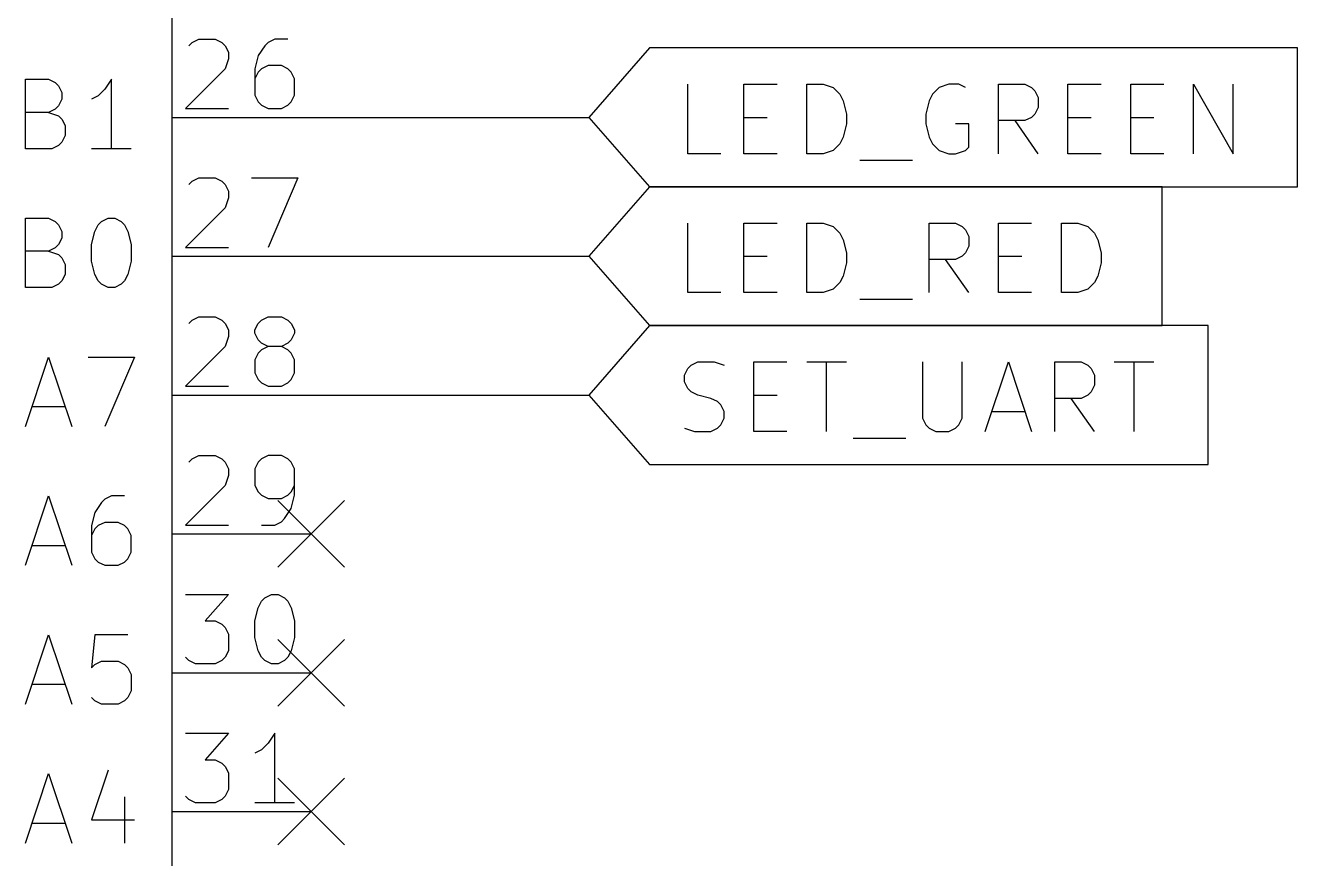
# Model space of a CAD drawing. Extents: x 0.4 to 16.1, y -11.3 to -0.4.
# Drawn here: x 8.494 to 9.41, y -3.434 to -2.834 of the extents above; entities that cross this region are included whole.
import ezdxf

# ---------------------------------------------------------------- set-up
doc = ezdxf.new("R2010")
doc.units = 0
doc.header["$MEASUREMENT"] = 0
for name, color, linetype in [('BLUE2', 5, 'CONTINUOUS'), ('CYAN2', 4, 'CONTINUOUS'), ('GREEN3', 91, 'CONTINUOUS'), ('RED2', 1, 'CONTINUOUS'), ('RED3', 11, 'CONTINUOUS')]:
    doc.layers.add(name, color=color, linetype=linetype)

msp = doc.modelspace()

# ---------------------------------------------------------------- linework, layer by layer
at = {"layer": 'BLUE2', "linetype": 'CONTINUOUS'}
for p, q in [((8.676, -3.176), (8.724, -3.224)), ((8.724, -3.176), (8.676, -3.224)), ((8.676, -3.276), (8.724, -3.324)), ((8.724, -3.276), (8.676, -3.324)), ((8.676, -3.376), (8.724, -3.424)), ((8.724, -3.376), (8.676, -3.424))]:
    msp.add_line(p, q, dxfattribs=at)
at = {"layer": 'CYAN2', "linetype": 'CONTINUOUS'}
for p, q in [((8.49428, -2.92262), (8.49428, -2.87262)), ((8.49428, -2.87262), (8.51095, -2.87262)), ((8.49428, -2.92262), (8.49428, -2.87262)), ((8.49428, -2.87262), (8.51095, -2.87262)), ((8.51095, -2.87262), (8.51571, -2.875)), ((8.51095, -2.87262), (8.51571, -2.875)), ((8.51571, -2.875), (8.51809, -2.87738)), ((8.51571, -2.875), (8.51809, -2.87738)), ((8.55619, -2.87262), (8.55143, -2.87976)), ((8.55619, -2.87262), (8.55143, -2.87976)), ((8.55619, -2.92262), (8.55619, -2.87262)), ((8.55619, -2.92262), (8.55619, -2.87262)), ((8.51809, -2.87738), (8.52047, -2.88214)), ((8.51809, -2.87738), (8.52047, -2.88214)), ((8.52047, -2.88214), (8.52047, -2.8869)), ((8.52047, -2.88214), (8.52047, -2.8869)), ((8.54667, -2.88452), (8.5419, -2.8869)), ((8.54667, -2.88452), (8.5419, -2.8869)), ((8.55143, -2.87976), (8.54667, -2.88452)), ((8.55143, -2.87976), (8.54667, -2.88452)), ((8.51571, -2.89405), (8.51095, -2.89643)), ((8.51571, -2.89405), (8.51095, -2.89643)), ((8.51809, -2.89167), (8.51571, -2.89405)), ((8.51809, -2.89167), (8.51571, -2.89405)), ((8.52047, -2.8869), (8.51809, -2.89167)), ((8.52047, -2.8869), (8.51809, -2.89167)), ((8.51095, -2.89643), (8.49428, -2.89643)), ((8.51095, -2.89643), (8.49428, -2.89643)), ((8.51095, -2.89643), (8.51809, -2.89881)), ((8.51095, -2.89643), (8.51809, -2.89881)), ((8.51809, -2.89881), (8.52047, -2.90119)), ((8.51809, -2.89881), (8.52047, -2.90119)), ((8.52047, -2.90119), (8.52285, -2.90595)), ((8.52047, -2.90119), (8.52285, -2.90595)), ((8.52285, -2.91309), (8.52047, -2.91785)), ((8.52285, -2.91309), (8.52047, -2.91785)), ((8.52285, -2.90595), (8.52285, -2.91309)), ((8.52285, -2.90595), (8.52285, -2.91309)), ((8.51809, -2.92024), (8.51333, -2.92262)), ((8.51809, -2.92024), (8.51333, -2.92262)), ((8.52047, -2.91785), (8.51809, -2.92024)), ((8.52047, -2.91785), (8.51809, -2.92024)), ((8.51333, -2.92262), (8.49428, -2.92262)), ((8.51333, -2.92262), (8.49428, -2.92262)), ((8.57047, -2.92262), (8.5419, -2.92262)), ((8.57047, -2.92262), (8.5419, -2.92262)), ((8.49428, -3.02262), (8.49428, -2.97262)), ((8.49428, -2.97262), (8.51095, -2.97262)), ((8.49428, -3.02262), (8.49428, -2.97262)), ((8.49428, -2.97262), (8.51095, -2.97262)), ((8.51095, -2.97262), (8.51571, -2.975)), ((8.51095, -2.97262), (8.51571, -2.975)), ((8.51571, -2.975), (8.51809, -2.97738)), ((8.51571, -2.975), (8.51809, -2.97738)), ((8.51809, -2.97738), (8.52047, -2.98214)), ((8.51809, -2.97738), (8.52047, -2.98214)), ((8.54428, -2.98214), (8.54667, -2.97738)), ((8.54428, -2.98214), (8.54667, -2.97738)), ((8.54667, -2.97738), (8.54905, -2.975)), ((8.54667, -2.97738), (8.54905, -2.975)), ((8.54905, -2.975), (8.55381, -2.97262)), ((8.54905, -2.975), (8.55381, -2.97262)), ((8.55381, -2.97262), (8.55857, -2.97262)), ((8.55381, -2.97262), (8.55857, -2.97262)), ((8.55857, -2.97262), (8.56333, -2.975)), ((8.55857, -2.97262), (8.56333, -2.975)), ((8.56333, -2.975), (8.56571, -2.97738)), ((8.56333, -2.975), (8.56571, -2.97738)), ((8.56571, -2.97738), (8.56809, -2.98214)), ((8.56571, -2.97738), (8.56809, -2.98214)), ((8.52047, -2.98214), (8.52047, -2.9869)), ((8.52047, -2.98214), (8.52047, -2.9869)), ((8.5419, -2.99167), (8.54428, -2.98214)), ((8.5419, -2.99167), (8.54428, -2.98214)), ((8.56809, -2.98214), (8.57047, -2.99167)), ((8.56809, -2.98214), (8.57047, -2.99167)), ((8.51571, -2.99405), (8.51095, -2.99643)), ((8.51571, -2.99405), (8.51095, -2.99643)), ((8.51809, -2.99167), (8.51571, -2.99405)), ((8.51809, -2.99167), (8.51571, -2.99405)), ((8.52047, -2.9869), (8.51809, -2.99167)), ((8.52047, -2.9869), (8.51809, -2.99167)), ((8.5419, -3.00357), (8.5419, -2.99167)), ((8.5419, -3.00357), (8.5419, -2.99167)), ((8.57047, -2.99167), (8.57047, -3.00357)), ((8.57047, -2.99167), (8.57047, -3.00357)), ((8.51095, -2.99643), (8.49428, -2.99643)), ((8.51095, -2.99643), (8.49428, -2.99643)), ((8.51095, -2.99643), (8.51809, -2.99881)), ((8.51095, -2.99643), (8.51809, -2.99881)), ((8.51809, -2.99881), (8.52047, -3.00119)), ((8.51809, -2.99881), (8.52047, -3.00119)), ((8.52047, -3.00119), (8.52285, -3.00595)), ((8.52047, -3.00119), (8.52285, -3.00595)), ((8.54428, -3.01309), (8.5419, -3.00357)), ((8.54428, -3.01309), (8.5419, -3.00357)), ((8.57047, -3.00357), (8.56809, -3.01309)), ((8.57047, -3.00357), (8.56809, -3.01309)), ((8.52285, -3.01309), (8.52047, -3.01785)), ((8.52285, -3.01309), (8.52047, -3.01785)), ((8.52285, -3.00595), (8.52285, -3.01309)), ((8.52285, -3.00595), (8.52285, -3.01309)), ((8.54667, -3.01785), (8.54428, -3.01309)), ((8.54667, -3.01785), (8.54428, -3.01309)), ((8.56809, -3.01309), (8.56571, -3.01785)), ((8.56809, -3.01309), (8.56571, -3.01785)), ((8.51333, -3.02262), (8.49428, -3.02262)), ((8.51333, -3.02262), (8.49428, -3.02262)), ((8.51809, -3.02024), (8.51333, -3.02262)), ((8.51809, -3.02024), (8.51333, -3.02262)), ((8.52047, -3.01785), (8.51809, -3.02024)), ((8.52047, -3.01785), (8.51809, -3.02024)), ((8.54905, -3.02024), (8.54667, -3.01785)), ((8.54905, -3.02024), (8.54667, -3.01785)), ((8.55381, -3.02262), (8.54905, -3.02024)), ((8.55381, -3.02262), (8.54905, -3.02024)), ((8.55857, -3.02262), (8.55381, -3.02262)), ((8.55857, -3.02262), (8.55381, -3.02262)), ((8.56333, -3.02024), (8.55857, -3.02262)), ((8.56333, -3.02024), (8.55857, -3.02262)), ((8.56571, -3.01785), (8.56333, -3.02024)), ((8.56571, -3.01785), (8.56333, -3.02024)), ((8.49428, -3.12262), (8.51095, -3.07262)), ((8.49428, -3.12262), (8.51095, -3.07262)), ((8.51095, -3.07262), (8.52762, -3.12262)), ((8.51095, -3.07262), (8.52762, -3.12262)), ((8.53952, -3.07262), (8.57285, -3.07262)), ((8.53952, -3.07262), (8.57285, -3.07262)), ((8.57285, -3.07262), (8.55143, -3.12262)), ((8.57285, -3.07262), (8.55143, -3.12262)), ((8.49905, -3.10833), (8.52285, -3.10833)), ((8.49905, -3.10833), (8.52285, -3.10833)), ((8.49428, -3.22262), (8.51095, -3.17262)), ((8.49428, -3.22262), (8.51095, -3.17262)), ((8.51095, -3.17262), (8.52762, -3.22262)), ((8.51095, -3.17262), (8.52762, -3.22262)), ((8.54905, -3.17738), (8.54428, -3.18452)), ((8.54905, -3.17738), (8.54428, -3.18452)), ((8.55143, -3.175), (8.54905, -3.17738)), ((8.55143, -3.175), (8.54905, -3.17738)), ((8.55619, -3.17262), (8.55143, -3.175)), ((8.55619, -3.17262), (8.55143, -3.175)), ((8.56571, -3.17262), (8.55619, -3.17262)), ((8.56571, -3.17262), (8.55619, -3.17262)), ((8.54428, -3.18452), (8.5419, -3.19405)), ((8.54428, -3.18452), (8.5419, -3.19405)), ((8.5419, -3.19405), (8.5419, -3.21309)), ((8.5419, -3.19405), (8.5419, -3.21309)), ((8.54428, -3.19643), (8.5419, -3.20119)), ((8.54428, -3.19643), (8.5419, -3.20119)), ((8.54667, -3.19405), (8.54428, -3.19643)), ((8.54667, -3.19405), (8.54428, -3.19643)), ((8.55143, -3.19167), (8.54667, -3.19405)), ((8.55143, -3.19167), (8.54667, -3.19405)), ((8.56095, -3.19167), (8.55143, -3.19167)), ((8.56095, -3.19167), (8.55143, -3.19167)), ((8.56571, -3.19405), (8.56095, -3.19167)), ((8.56571, -3.19405), (8.56095, -3.19167)), ((8.56809, -3.19643), (8.56571, -3.19405)), ((8.56809, -3.19643), (8.56571, -3.19405)), ((8.57047, -3.20119), (8.56809, -3.19643)), ((8.57047, -3.20119), (8.56809, -3.19643)), ((8.57047, -3.21309), (8.57047, -3.20119)), ((8.57047, -3.21309), (8.57047, -3.20119)), ((8.49905, -3.20833), (8.52285, -3.20833)), ((8.49905, -3.20833), (8.52285, -3.20833)), ((8.5419, -3.21309), (8.54428, -3.21785)), ((8.5419, -3.21309), (8.54428, -3.21785)), ((8.56809, -3.21785), (8.57047, -3.21309)), ((8.56809, -3.21785), (8.57047, -3.21309)), ((8.54428, -3.21785), (8.54667, -3.22024)), ((8.54428, -3.21785), (8.54667, -3.22024)), ((8.54667, -3.22024), (8.55143, -3.22262)), ((8.54667, -3.22024), (8.55143, -3.22262)), ((8.55143, -3.22262), (8.56095, -3.22262)), ((8.55143, -3.22262), (8.56095, -3.22262)), ((8.56095, -3.22262), (8.56571, -3.22024)), ((8.56095, -3.22262), (8.56571, -3.22024)), ((8.56571, -3.22024), (8.56809, -3.21785)), ((8.56571, -3.22024), (8.56809, -3.21785)), ((8.49428, -3.32262), (8.51095, -3.27262)), ((8.49428, -3.32262), (8.51095, -3.27262)), ((8.51095, -3.27262), (8.52762, -3.32262)), ((8.51095, -3.27262), (8.52762, -3.32262)), ((8.54428, -3.27262), (8.5419, -3.29643)), ((8.54428, -3.27262), (8.5419, -3.29643)), ((8.56809, -3.27262), (8.54428, -3.27262)), ((8.56809, -3.27262), (8.54428, -3.27262)), ((8.5419, -3.29643), (8.54428, -3.29405)), ((8.5419, -3.29643), (8.54428, -3.29405)), ((8.54428, -3.29405), (8.54905, -3.29167)), ((8.54428, -3.29405), (8.54905, -3.29167)), ((8.54905, -3.29167), (8.56095, -3.29167)), ((8.54905, -3.29167), (8.56095, -3.29167)), ((8.56095, -3.29167), (8.56571, -3.29405)), ((8.56095, -3.29167), (8.56571, -3.29405)), ((8.56571, -3.29405), (8.56809, -3.29643)), ((8.56571, -3.29405), (8.56809, -3.29643)), ((8.56809, -3.29643), (8.57047, -3.30119)), ((8.56809, -3.29643), (8.57047, -3.30119)), ((8.57047, -3.30119), (8.57047, -3.31309)), ((8.57047, -3.30119), (8.57047, -3.31309)), ((8.49905, -3.30833), (8.52285, -3.30833)), ((8.49905, -3.30833), (8.52285, -3.30833)), ((8.57047, -3.31309), (8.56809, -3.31785)), ((8.57047, -3.31309), (8.56809, -3.31785)), ((8.54428, -3.32024), (8.5419, -3.31785)), ((8.54428, -3.32024), (8.5419, -3.31785)), ((8.54905, -3.32262), (8.54428, -3.32024)), ((8.54905, -3.32262), (8.54428, -3.32024)), ((8.56095, -3.32262), (8.54905, -3.32262)), ((8.56095, -3.32262), (8.54905, -3.32262)), ((8.56571, -3.32024), (8.56095, -3.32262)), ((8.56571, -3.32024), (8.56095, -3.32262)), ((8.56809, -3.31785), (8.56571, -3.32024)), ((8.56809, -3.31785), (8.56571, -3.32024)), ((8.55381, -3.37024), (8.5419, -3.40595)), ((8.55381, -3.37024), (8.5419, -3.40595)), ((8.49428, -3.42262), (8.51095, -3.37262)), ((8.49428, -3.42262), (8.51095, -3.37262)), ((8.51095, -3.37262), (8.52762, -3.42262)), ((8.51095, -3.37262), (8.52762, -3.42262)), ((8.56571, -3.38928), (8.56571, -3.42262)), ((8.56571, -3.38928), (8.56571, -3.42262)), ((8.5419, -3.40595), (8.57285, -3.40595)), ((8.5419, -3.40595), (8.57285, -3.40595)), ((8.49905, -3.40833), (8.52285, -3.40833)), ((8.49905, -3.40833), (8.52285, -3.40833))]:
    msp.add_line(p, q, dxfattribs=at)
at = {"layer": 'GREEN3', "linetype": 'CONTINUOUS'}
for p, q in [((8.7, -2.9), (8.9, -2.9)), ((8.7, -3), (8.9, -3)), ((8.7, -3.1), (8.9, -3.1))]:
    msp.add_line(p, q, dxfattribs=at)
at = {"layer": 'RED2', "linetype": 'CONTINUOUS'}
for p, q in [((8.6, -4.35), (8.6, -2.3)), ((8.94375, -2.84998), (8.9, -2.9)), ((9.41044, -2.84998), (8.94375, -2.84998)), ((9.41044, -2.9), (9.41044, -2.84998)), ((8.97128, -2.92619), (8.97128, -2.87619)), ((9.01176, -2.92619), (9.01176, -2.87619)), ((9.01176, -2.87619), (9.03557, -2.87619)), ((9.057, -2.92619), (9.057, -2.87619)), ((9.057, -2.87619), (9.0689, -2.87619)), ((9.0689, -2.87619), (9.07604, -2.87857)), ((9.15938, -2.87619), (9.15223, -2.87857)), ((9.16652, -2.87619), (9.15938, -2.87619)), ((9.17128, -2.87857), (9.16652, -2.87619)), ((9.19509, -2.92619), (9.19509, -2.87619)), ((9.19509, -2.87619), (9.21414, -2.87619)), ((9.21414, -2.87619), (9.2189, -2.87857)), ((9.24509, -2.92619), (9.24509, -2.87619)), ((9.24509, -2.87619), (9.2689, -2.87619)), ((9.29033, -2.92619), (9.29033, -2.87619)), ((9.29033, -2.87619), (9.31414, -2.87619)), ((9.33557, -2.92619), (9.33557, -2.87619)), ((9.33557, -2.87619), (9.36414, -2.92619)), ((9.36414, -2.92619), (9.36414, -2.87619)), ((9.07604, -2.87857), (9.0808, -2.88333)), ((9.0808, -2.88333), (9.08319, -2.8881)), ((9.14747, -2.88333), (9.14509, -2.8881)), ((9.15223, -2.87857), (9.14747, -2.88333)), ((9.2189, -2.87857), (9.22128, -2.88095)), ((9.22128, -2.88095), (9.22366, -2.88572)), ((9.22366, -2.88572), (9.22366, -2.89286)), ((9.08319, -2.8881), (9.08557, -2.89762)), ((9.14509, -2.8881), (9.14271, -2.89762)), ((9.22366, -2.89286), (9.22128, -2.89762)), ((8.6, -2.9), (8.7, -2.9)), ((8.6, -2.9), (8.7, -2.9)), ((8.9, -2.9), (8.94375, -2.95002)), ((9.01176, -2.9), (9.02843, -2.9)), ((9.08557, -2.89762), (9.08557, -2.90476)), ((9.14271, -2.89762), (9.14271, -2.90476)), ((9.21414, -2.90238), (9.19509, -2.90238)), ((9.22366, -2.92619), (9.207, -2.90238)), ((9.2189, -2.9), (9.21414, -2.90238)), ((9.22128, -2.89762), (9.2189, -2.9)), ((9.24509, -2.9), (9.26176, -2.9)), ((9.29033, -2.9), (9.307, -2.9)), ((9.41044, -2.95002), (9.41044, -2.9)), ((9.08557, -2.90476), (9.08319, -2.91429)), ((9.14271, -2.90476), (9.14509, -2.91429)), ((9.17366, -2.90476), (9.16414, -2.90476)), ((9.17366, -2.92143), (9.17366, -2.90476)), ((9.0808, -2.91905), (9.07604, -2.92381)), ((9.08319, -2.91429), (9.0808, -2.91905)), ((9.14509, -2.91429), (9.14747, -2.91905)), ((9.14747, -2.91905), (9.15223, -2.92381)), ((9.17128, -2.92381), (9.17366, -2.92143)), ((8.99509, -2.92619), (8.97128, -2.92619)), ((9.03557, -2.92619), (9.01176, -2.92619)), ((9.0689, -2.92619), (9.057, -2.92619)), ((9.07604, -2.92381), (9.0689, -2.92619)), ((9.09509, -2.93095), (9.13319, -2.93095)), ((9.15223, -2.92381), (9.15938, -2.92619)), ((9.15938, -2.92619), (9.16414, -2.92619)), ((9.16414, -2.92619), (9.17128, -2.92381)), ((9.2689, -2.92619), (9.24509, -2.92619)), ((9.31414, -2.92619), (9.29033, -2.92619)), ((8.94375, -2.94998), (8.9, -3)), ((9.31282, -2.94998), (8.94375, -2.94998)), ((8.94375, -2.95002), (9.41044, -2.95002)), ((9.31282, -3), (9.31282, -2.94998)), ((8.97128, -3.02619), (8.97128, -2.97619)), ((9.01176, -3.02619), (9.01176, -2.97619)), ((9.01176, -2.97619), (9.03557, -2.97619)), ((9.057, -3.02619), (9.057, -2.97619)), ((9.057, -2.97619), (9.0689, -2.97619)), ((9.0689, -2.97619), (9.07604, -2.97857)), ((9.14509, -3.02619), (9.14509, -2.97619)), ((9.14509, -2.97619), (9.16414, -2.97619)), ((9.16414, -2.97619), (9.1689, -2.97857)), ((9.19509, -3.02619), (9.19509, -2.97619)), ((9.19509, -2.97619), (9.2189, -2.97619)), ((9.24033, -3.02619), (9.24033, -2.97619)), ((9.24033, -2.97619), (9.25223, -2.97619)), ((9.25223, -2.97619), (9.25938, -2.97857)), ((9.07604, -2.97857), (9.0808, -2.98333)), ((9.0808, -2.98333), (9.08319, -2.9881)), ((9.1689, -2.97857), (9.17128, -2.98095)), ((9.17128, -2.98095), (9.17366, -2.98572)), ((9.17366, -2.98572), (9.17366, -2.99286)), ((9.25938, -2.97857), (9.26414, -2.98333)), ((9.26414, -2.98333), (9.26652, -2.9881)), ((9.08319, -2.9881), (9.08557, -2.99762)), ((9.17366, -2.99286), (9.17128, -2.99762)), ((9.26652, -2.9881), (9.2689, -2.99762)), ((8.6, -3), (8.7, -3)), ((8.6, -3), (8.7, -3)), ((8.9, -3), (8.94375, -3.05002)), ((9.01176, -3), (9.02843, -3)), ((9.08557, -3.00476), (9.08319, -3.01429)), ((9.08557, -2.99762), (9.08557, -3.00476)), ((9.16414, -3.00238), (9.14509, -3.00238)), ((9.17366, -3.02619), (9.157, -3.00238)), ((9.1689, -3), (9.16414, -3.00238)), ((9.17128, -2.99762), (9.1689, -3)), ((9.19509, -3), (9.21176, -3)), ((9.2689, -3.00476), (9.26652, -3.01429)), ((9.2689, -2.99762), (9.2689, -3.00476)), ((9.31282, -3.05002), (9.31282, -3)), ((9.0808, -3.01905), (9.07604, -3.02381)), ((9.08319, -3.01429), (9.0808, -3.01905)), ((9.26414, -3.01905), (9.25938, -3.02381)), ((9.26652, -3.01429), (9.26414, -3.01905)), ((8.99509, -3.02619), (8.97128, -3.02619)), ((9.03557, -3.02619), (9.01176, -3.02619)), ((9.0689, -3.02619), (9.057, -3.02619)), ((9.07604, -3.02381), (9.0689, -3.02619)), ((9.09509, -3.03095), (9.13319, -3.03095)), ((9.2189, -3.02619), (9.19509, -3.02619)), ((9.25223, -3.02619), (9.24033, -3.02619)), ((9.25938, -3.02381), (9.25223, -3.02619)), ((8.94375, -3.04998), (8.9, -3.1)), ((9.34615, -3.04998), (8.94375, -3.04998)), ((8.94375, -3.05002), (9.31282, -3.05002)), ((9.34615, -3.1), (9.34615, -3.04998)), ((8.97366, -3.07857), (8.97843, -3.07619)), ((8.97843, -3.07619), (8.99033, -3.07619)), ((8.99033, -3.07619), (8.99747, -3.07857)), ((9.0189, -3.12619), (9.0189, -3.07619)), ((9.0189, -3.07619), (9.04271, -3.07619)), ((9.057, -3.07619), (9.08557, -3.07619)), ((9.07128, -3.12619), (9.07128, -3.07619)), ((9.14033, -3.07619), (9.14033, -3.11667)), ((9.1689, -3.11667), (9.1689, -3.07619)), ((9.18557, -3.12619), (9.20223, -3.07619)), ((9.20223, -3.07619), (9.2189, -3.12619)), ((9.23557, -3.12619), (9.23557, -3.07619)), ((9.23557, -3.07619), (9.25461, -3.07619)), ((9.25461, -3.07619), (9.25938, -3.07857)), ((9.27843, -3.07619), (9.307, -3.07619)), ((9.29271, -3.12619), (9.29271, -3.07619)), ((8.9689, -3.08572), (8.97128, -3.08095)), ((8.9689, -3.09048), (8.9689, -3.08572)), ((8.97128, -3.08095), (8.97366, -3.07857)), ((9.25938, -3.07857), (9.26176, -3.08095)), ((9.26176, -3.08095), (9.26414, -3.08572)), ((9.26414, -3.08572), (9.26414, -3.09286)), ((8.97128, -3.09524), (8.9689, -3.09048)), ((8.97366, -3.09762), (8.97128, -3.09524)), ((9.26414, -3.09286), (9.26176, -3.09762)), ((8.6, -3.1), (8.7, -3.1)), ((8.6, -3.1), (8.7, -3.1)), ((8.9, -3.1), (8.94375, -3.15002)), ((8.97843, -3.1), (8.97366, -3.09762)), ((8.98795, -3.10238), (8.97843, -3.1)), ((8.99271, -3.10476), (8.98795, -3.10238)), ((8.99509, -3.10715), (8.99271, -3.10476)), ((9.0189, -3.1), (9.03557, -3.1)), ((9.25461, -3.10238), (9.23557, -3.10238)), ((9.26414, -3.12619), (9.24747, -3.10238)), ((9.25938, -3.1), (9.25461, -3.10238)), ((9.26176, -3.09762), (9.25938, -3.1)), ((9.34615, -3.15002), (9.34615, -3.1)), ((8.99747, -3.11191), (8.99509, -3.10715)), ((8.99747, -3.11667), (8.99747, -3.11191)), ((9.19033, -3.11191), (9.21414, -3.11191)), ((8.9689, -3.12381), (8.97604, -3.12619)), ((8.98795, -3.12619), (8.99271, -3.12381)), ((8.99271, -3.12381), (8.99509, -3.12143)), ((8.99509, -3.12143), (8.99747, -3.11667)), ((9.14033, -3.11667), (9.14271, -3.12143)), ((9.14271, -3.12143), (9.14509, -3.12381)), ((9.14509, -3.12381), (9.14985, -3.12619)), ((9.15938, -3.12619), (9.16414, -3.12381)), ((9.16414, -3.12381), (9.16652, -3.12143)), ((9.16652, -3.12143), (9.1689, -3.11667)), ((8.97604, -3.12619), (8.98795, -3.12619)), ((9.04271, -3.12619), (9.0189, -3.12619)), ((9.09033, -3.13095), (9.12843, -3.13095)), ((9.14985, -3.12619), (9.15938, -3.12619)), ((8.94375, -3.15002), (9.34615, -3.15002)), ((8.6, -3.2), (8.7, -3.2)), ((8.6, -3.2), (8.7, -3.2)), ((8.6, -3.3), (8.7, -3.3)), ((8.6, -3.3), (8.7, -3.3)), ((8.6, -3.4), (8.7, -3.4)), ((8.6, -3.4), (8.7, -3.4))]:
    msp.add_line(p, q, dxfattribs=at)
at = {"layer": 'RED3', "linetype": 'CONTINUOUS'}
for p, q in [((8.6119, -2.84838), (8.61428, -2.846)), ((8.6119, -2.84838), (8.61428, -2.846)), ((8.61428, -2.846), (8.61905, -2.84362)), ((8.61428, -2.846), (8.61905, -2.84362)), ((8.61905, -2.84362), (8.63095, -2.84362)), ((8.61905, -2.84362), (8.63095, -2.84362)), ((8.63095, -2.84362), (8.63571, -2.846)), ((8.63095, -2.84362), (8.63571, -2.846)), ((8.63571, -2.846), (8.63809, -2.84838)), ((8.63571, -2.846), (8.63809, -2.84838)), ((8.63809, -2.84838), (8.64047, -2.85314)), ((8.63809, -2.84838), (8.64047, -2.85314)), ((8.66667, -2.84838), (8.6619, -2.85552)), ((8.66667, -2.84838), (8.6619, -2.85552)), ((8.66905, -2.846), (8.66667, -2.84838)), ((8.66905, -2.846), (8.66667, -2.84838)), ((8.67381, -2.84362), (8.66905, -2.846)), ((8.67381, -2.84362), (8.66905, -2.846)), ((8.68333, -2.84362), (8.67381, -2.84362)), ((8.68333, -2.84362), (8.67381, -2.84362)), ((8.64047, -2.8579), (8.63809, -2.86505)), ((8.64047, -2.8579), (8.63809, -2.86505)), ((8.64047, -2.85314), (8.64047, -2.8579)), ((8.64047, -2.85314), (8.64047, -2.8579)), ((8.6619, -2.85552), (8.65952, -2.86505)), ((8.6619, -2.85552), (8.65952, -2.86505)), ((8.63809, -2.86505), (8.60952, -2.89362)), ((8.63809, -2.86505), (8.60952, -2.89362)), ((8.65952, -2.86505), (8.65952, -2.88409)), ((8.65952, -2.86505), (8.65952, -2.88409)), ((8.6619, -2.86743), (8.65952, -2.87219)), ((8.6619, -2.86743), (8.65952, -2.87219)), ((8.66428, -2.86505), (8.6619, -2.86743)), ((8.66428, -2.86505), (8.6619, -2.86743)), ((8.66905, -2.86267), (8.66428, -2.86505)), ((8.66905, -2.86267), (8.66428, -2.86505)), ((8.67857, -2.86267), (8.66905, -2.86267)), ((8.67857, -2.86267), (8.66905, -2.86267)), ((8.68333, -2.86505), (8.67857, -2.86267)), ((8.68333, -2.86505), (8.67857, -2.86267)), ((8.68571, -2.86743), (8.68333, -2.86505)), ((8.68571, -2.86743), (8.68333, -2.86505)), ((8.68809, -2.87219), (8.68571, -2.86743)), ((8.68809, -2.87219), (8.68571, -2.86743)), ((8.68809, -2.88409), (8.68809, -2.87219)), ((8.68809, -2.88409), (8.68809, -2.87219)), ((8.65952, -2.88409), (8.6619, -2.88885)), ((8.65952, -2.88409), (8.6619, -2.88885)), ((8.68571, -2.88885), (8.68809, -2.88409)), ((8.68571, -2.88885), (8.68809, -2.88409)), ((8.60952, -2.89362), (8.64047, -2.89362)), ((8.60952, -2.89362), (8.64047, -2.89362)), ((8.6619, -2.88885), (8.66428, -2.89124)), ((8.6619, -2.88885), (8.66428, -2.89124)), ((8.66428, -2.89124), (8.66905, -2.89362)), ((8.66428, -2.89124), (8.66905, -2.89362)), ((8.66905, -2.89362), (8.67857, -2.89362)), ((8.66905, -2.89362), (8.67857, -2.89362)), ((8.67857, -2.89362), (8.68333, -2.89124)), ((8.67857, -2.89362), (8.68333, -2.89124)), ((8.68333, -2.89124), (8.68571, -2.88885)), ((8.68333, -2.89124), (8.68571, -2.88885)), ((8.6119, -2.94838), (8.61428, -2.946)), ((8.6119, -2.94838), (8.61428, -2.946)), ((8.61428, -2.946), (8.61905, -2.94362)), ((8.61428, -2.946), (8.61905, -2.94362)), ((8.61905, -2.94362), (8.63095, -2.94362)), ((8.61905, -2.94362), (8.63095, -2.94362)), ((8.63095, -2.94362), (8.63571, -2.946)), ((8.63095, -2.94362), (8.63571, -2.946)), ((8.63571, -2.946), (8.63809, -2.94838)), ((8.63571, -2.946), (8.63809, -2.94838)), ((8.63809, -2.94838), (8.64047, -2.95314)), ((8.63809, -2.94838), (8.64047, -2.95314)), ((8.65714, -2.94362), (8.69047, -2.94362)), ((8.65714, -2.94362), (8.69047, -2.94362)), ((8.69047, -2.94362), (8.66905, -2.99362)), ((8.69047, -2.94362), (8.66905, -2.99362)), ((8.64047, -2.9579), (8.63809, -2.96505)), ((8.64047, -2.9579), (8.63809, -2.96505)), ((8.64047, -2.95314), (8.64047, -2.9579)), ((8.64047, -2.95314), (8.64047, -2.9579)), ((8.63809, -2.96505), (8.60952, -2.99362)), ((8.63809, -2.96505), (8.60952, -2.99362)), ((8.60952, -2.99362), (8.64047, -2.99362)), ((8.60952, -2.99362), (8.64047, -2.99362)), ((8.6119, -3.04838), (8.61428, -3.046)), ((8.6119, -3.04838), (8.61428, -3.046)), ((8.61428, -3.046), (8.61905, -3.04362)), ((8.61428, -3.046), (8.61905, -3.04362)), ((8.61905, -3.04362), (8.63095, -3.04362)), ((8.61905, -3.04362), (8.63095, -3.04362)), ((8.63095, -3.04362), (8.63571, -3.046)), ((8.63095, -3.04362), (8.63571, -3.046)), ((8.63571, -3.046), (8.63809, -3.04838)), ((8.63571, -3.046), (8.63809, -3.04838)), ((8.63809, -3.04838), (8.64047, -3.05314)), ((8.63809, -3.04838), (8.64047, -3.05314)), ((8.65952, -3.05314), (8.6619, -3.04838)), ((8.65952, -3.05314), (8.6619, -3.04838)), ((8.6619, -3.04838), (8.66428, -3.046)), ((8.6619, -3.04838), (8.66428, -3.046)), ((8.66428, -3.046), (8.66905, -3.04362)), ((8.66428, -3.046), (8.66905, -3.04362)), ((8.66905, -3.04362), (8.67857, -3.04362)), ((8.66905, -3.04362), (8.67857, -3.04362)), ((8.67857, -3.04362), (8.68333, -3.046)), ((8.67857, -3.04362), (8.68333, -3.046)), ((8.68333, -3.046), (8.68571, -3.04838)), ((8.68333, -3.046), (8.68571, -3.04838)), ((8.68571, -3.04838), (8.68809, -3.05314)), ((8.68571, -3.04838), (8.68809, -3.05314)), ((8.64047, -3.0579), (8.63809, -3.06505)), ((8.64047, -3.0579), (8.63809, -3.06505)), ((8.64047, -3.05314), (8.64047, -3.0579)), ((8.64047, -3.05314), (8.64047, -3.0579)), ((8.65952, -3.05552), (8.65952, -3.05314)), ((8.65952, -3.05552), (8.65952, -3.05314)), ((8.6619, -3.06028), (8.65952, -3.05552)), ((8.6619, -3.06028), (8.65952, -3.05552)), ((8.68809, -3.05552), (8.68571, -3.06028)), ((8.68809, -3.05552), (8.68571, -3.06028)), ((8.68809, -3.05314), (8.68809, -3.05552)), ((8.68809, -3.05314), (8.68809, -3.05552)), ((8.63809, -3.06505), (8.60952, -3.09362)), ((8.63809, -3.06505), (8.60952, -3.09362)), ((8.66428, -3.06267), (8.6619, -3.06028)), ((8.66428, -3.06267), (8.6619, -3.06028)), ((8.66428, -3.06743), (8.6619, -3.06981)), ((8.66428, -3.06743), (8.6619, -3.06981)), ((8.66905, -3.06505), (8.66428, -3.06267)), ((8.66905, -3.06505), (8.66428, -3.06267)), ((8.66905, -3.06505), (8.66428, -3.06743)), ((8.66905, -3.06505), (8.66428, -3.06743)), ((8.67857, -3.06505), (8.66905, -3.06505)), ((8.67857, -3.06505), (8.66905, -3.06505)), ((8.68333, -3.06267), (8.67857, -3.06505)), ((8.68333, -3.06267), (8.67857, -3.06505)), ((8.68333, -3.06743), (8.67857, -3.06505)), ((8.68333, -3.06743), (8.67857, -3.06505)), ((8.68571, -3.06028), (8.68333, -3.06267)), ((8.68571, -3.06028), (8.68333, -3.06267)), ((8.68571, -3.06981), (8.68333, -3.06743)), ((8.68571, -3.06981), (8.68333, -3.06743)), ((8.6619, -3.06981), (8.65952, -3.07457)), ((8.6619, -3.06981), (8.65952, -3.07457)), ((8.65952, -3.07457), (8.65952, -3.08409)), ((8.65952, -3.07457), (8.65952, -3.08409)), ((8.68809, -3.07457), (8.68571, -3.06981)), ((8.68809, -3.07457), (8.68571, -3.06981)), ((8.68809, -3.08409), (8.68809, -3.07457)), ((8.68809, -3.08409), (8.68809, -3.07457)), ((8.65952, -3.08409), (8.6619, -3.08885)), ((8.65952, -3.08409), (8.6619, -3.08885)), ((8.68571, -3.08885), (8.68809, -3.08409)), ((8.68571, -3.08885), (8.68809, -3.08409)), ((8.60952, -3.09362), (8.64047, -3.09362)), ((8.60952, -3.09362), (8.64047, -3.09362)), ((8.6619, -3.08885), (8.66428, -3.09124)), ((8.6619, -3.08885), (8.66428, -3.09124)), ((8.66428, -3.09124), (8.66905, -3.09362)), ((8.66428, -3.09124), (8.66905, -3.09362)), ((8.66905, -3.09362), (8.67857, -3.09362)), ((8.66905, -3.09362), (8.67857, -3.09362)), ((8.67857, -3.09362), (8.68333, -3.09124)), ((8.67857, -3.09362), (8.68333, -3.09124)), ((8.68333, -3.09124), (8.68571, -3.08885)), ((8.68333, -3.09124), (8.68571, -3.08885)), ((8.6119, -3.14838), (8.61428, -3.146)), ((8.6119, -3.14838), (8.61428, -3.146)), ((8.61428, -3.146), (8.61905, -3.14362)), ((8.61428, -3.146), (8.61905, -3.14362)), ((8.61905, -3.14362), (8.63095, -3.14362)), ((8.61905, -3.14362), (8.63095, -3.14362)), ((8.63095, -3.14362), (8.63571, -3.146)), ((8.63095, -3.14362), (8.63571, -3.146)), ((8.63571, -3.146), (8.63809, -3.14838)), ((8.63571, -3.146), (8.63809, -3.14838)), ((8.63809, -3.14838), (8.64047, -3.15314)), ((8.63809, -3.14838), (8.64047, -3.15314)), ((8.6619, -3.14838), (8.65952, -3.15314)), ((8.6619, -3.14838), (8.65952, -3.15314)), ((8.66428, -3.146), (8.6619, -3.14838)), ((8.66428, -3.146), (8.6619, -3.14838)), ((8.66905, -3.14362), (8.66428, -3.146)), ((8.66905, -3.14362), (8.66428, -3.146)), ((8.67857, -3.14362), (8.66905, -3.14362)), ((8.67857, -3.14362), (8.66905, -3.14362)), ((8.68333, -3.146), (8.67857, -3.14362)), ((8.68333, -3.146), (8.67857, -3.14362)), ((8.68571, -3.14838), (8.68333, -3.146)), ((8.68571, -3.14838), (8.68333, -3.146)), ((8.68809, -3.15314), (8.68571, -3.14838)), ((8.68809, -3.15314), (8.68571, -3.14838)), ((8.64047, -3.1579), (8.63809, -3.16505)), ((8.64047, -3.1579), (8.63809, -3.16505)), ((8.64047, -3.15314), (8.64047, -3.1579)), ((8.64047, -3.15314), (8.64047, -3.1579)), ((8.65952, -3.15314), (8.65952, -3.16505)), ((8.65952, -3.15314), (8.65952, -3.16505)), ((8.68809, -3.17219), (8.68809, -3.15314)), ((8.68809, -3.17219), (8.68809, -3.15314)), ((8.63809, -3.16505), (8.60952, -3.19362)), ((8.63809, -3.16505), (8.60952, -3.19362)), ((8.65952, -3.16505), (8.6619, -3.16981)), ((8.65952, -3.16505), (8.6619, -3.16981)), ((8.6619, -3.16981), (8.66428, -3.17219)), ((8.6619, -3.16981), (8.66428, -3.17219)), ((8.68333, -3.17219), (8.68571, -3.16981)), ((8.68333, -3.17219), (8.68571, -3.16981)), ((8.68571, -3.16981), (8.68809, -3.16505)), ((8.68571, -3.16981), (8.68809, -3.16505)), ((8.66428, -3.17219), (8.66905, -3.17457)), ((8.66428, -3.17219), (8.66905, -3.17457)), ((8.66905, -3.17457), (8.67857, -3.17457)), ((8.66905, -3.17457), (8.67857, -3.17457)), ((8.67857, -3.17457), (8.68333, -3.17219)), ((8.67857, -3.17457), (8.68333, -3.17219)), ((8.68571, -3.18171), (8.68809, -3.17219)), ((8.68571, -3.18171), (8.68809, -3.17219)), ((8.68095, -3.18885), (8.68571, -3.18171)), ((8.68095, -3.18885), (8.68571, -3.18171)), ((8.60952, -3.19362), (8.64047, -3.19362)), ((8.60952, -3.19362), (8.64047, -3.19362)), ((8.66428, -3.19362), (8.67381, -3.19362)), ((8.66428, -3.19362), (8.67381, -3.19362)), ((8.67381, -3.19362), (8.67857, -3.19124)), ((8.67381, -3.19362), (8.67857, -3.19124)), ((8.67857, -3.19124), (8.68095, -3.18885)), ((8.67857, -3.19124), (8.68095, -3.18885)), ((8.60952, -3.24362), (8.64047, -3.24362)), ((8.60952, -3.24362), (8.64047, -3.24362)), ((8.64047, -3.24362), (8.62381, -3.26267)), ((8.64047, -3.24362), (8.62381, -3.26267)), ((8.6619, -3.25314), (8.66428, -3.24838)), ((8.6619, -3.25314), (8.66428, -3.24838)), ((8.66428, -3.24838), (8.66667, -3.246)), ((8.66428, -3.24838), (8.66667, -3.246)), ((8.66667, -3.246), (8.67143, -3.24362)), ((8.66667, -3.246), (8.67143, -3.24362)), ((8.67143, -3.24362), (8.67619, -3.24362)), ((8.67143, -3.24362), (8.67619, -3.24362)), ((8.67619, -3.24362), (8.68095, -3.246)), ((8.67619, -3.24362), (8.68095, -3.246)), ((8.68095, -3.246), (8.68333, -3.24838)), ((8.68095, -3.246), (8.68333, -3.24838)), ((8.68333, -3.24838), (8.68571, -3.25314)), ((8.68333, -3.24838), (8.68571, -3.25314)), ((8.65952, -3.26267), (8.6619, -3.25314)), ((8.65952, -3.26267), (8.6619, -3.25314)), ((8.68571, -3.25314), (8.68809, -3.26267)), ((8.68571, -3.25314), (8.68809, -3.26267)), ((8.62381, -3.26267), (8.63095, -3.26267)), ((8.62381, -3.26267), (8.63095, -3.26267)), ((8.63095, -3.26267), (8.63571, -3.26505)), ((8.63095, -3.26267), (8.63571, -3.26505)), ((8.63571, -3.26505), (8.63809, -3.26743)), ((8.63571, -3.26505), (8.63809, -3.26743)), ((8.63809, -3.26743), (8.64047, -3.27219)), ((8.63809, -3.26743), (8.64047, -3.27219)), ((8.65952, -3.27457), (8.65952, -3.26267)), ((8.65952, -3.27457), (8.65952, -3.26267)), ((8.68809, -3.26267), (8.68809, -3.27457)), ((8.68809, -3.26267), (8.68809, -3.27457)), ((8.64047, -3.27219), (8.64047, -3.28409)), ((8.64047, -3.27219), (8.64047, -3.28409)), ((8.6619, -3.28409), (8.65952, -3.27457)), ((8.6619, -3.28409), (8.65952, -3.27457)), ((8.68809, -3.27457), (8.68571, -3.28409)), ((8.68809, -3.27457), (8.68571, -3.28409)), ((8.6119, -3.29124), (8.60952, -3.28885)), ((8.6119, -3.29124), (8.60952, -3.28885)), ((8.63809, -3.28885), (8.63571, -3.29124)), ((8.63809, -3.28885), (8.63571, -3.29124)), ((8.64047, -3.28409), (8.63809, -3.28885)), ((8.64047, -3.28409), (8.63809, -3.28885)), ((8.66428, -3.28885), (8.6619, -3.28409)), ((8.66428, -3.28885), (8.6619, -3.28409)), ((8.66667, -3.29124), (8.66428, -3.28885)), ((8.66667, -3.29124), (8.66428, -3.28885)), ((8.68333, -3.28885), (8.68095, -3.29124)), ((8.68333, -3.28885), (8.68095, -3.29124)), ((8.68571, -3.28409), (8.68333, -3.28885)), ((8.68571, -3.28409), (8.68333, -3.28885)), ((8.61667, -3.29362), (8.6119, -3.29124)), ((8.61667, -3.29362), (8.6119, -3.29124)), ((8.63095, -3.29362), (8.61667, -3.29362)), ((8.63095, -3.29362), (8.61667, -3.29362)), ((8.63571, -3.29124), (8.63095, -3.29362)), ((8.63571, -3.29124), (8.63095, -3.29362)), ((8.67143, -3.29362), (8.66667, -3.29124)), ((8.67143, -3.29362), (8.66667, -3.29124)), ((8.67619, -3.29362), (8.67143, -3.29362)), ((8.67619, -3.29362), (8.67143, -3.29362)), ((8.68095, -3.29124), (8.67619, -3.29362)), ((8.68095, -3.29124), (8.67619, -3.29362)), ((8.60952, -3.34362), (8.64047, -3.34362)), ((8.60952, -3.34362), (8.64047, -3.34362)), ((8.64047, -3.34362), (8.62381, -3.36267)), ((8.64047, -3.34362), (8.62381, -3.36267)), ((8.67381, -3.34362), (8.66905, -3.35076)), ((8.67381, -3.34362), (8.66905, -3.35076)), ((8.67381, -3.39362), (8.67381, -3.34362)), ((8.67381, -3.39362), (8.67381, -3.34362)), ((8.66905, -3.35076), (8.66428, -3.35552)), ((8.66905, -3.35076), (8.66428, -3.35552)), ((8.66428, -3.35552), (8.65952, -3.3579)), ((8.66428, -3.35552), (8.65952, -3.3579)), ((8.62381, -3.36267), (8.63095, -3.36267)), ((8.62381, -3.36267), (8.63095, -3.36267)), ((8.63095, -3.36267), (8.63571, -3.36505)), ((8.63095, -3.36267), (8.63571, -3.36505)), ((8.63571, -3.36505), (8.63809, -3.36743)), ((8.63571, -3.36505), (8.63809, -3.36743)), ((8.63809, -3.36743), (8.64047, -3.37219)), ((8.63809, -3.36743), (8.64047, -3.37219)), ((8.64047, -3.37219), (8.64047, -3.38409)), ((8.64047, -3.37219), (8.64047, -3.38409)), ((8.6119, -3.39124), (8.60952, -3.38885)), ((8.6119, -3.39124), (8.60952, -3.38885)), ((8.63809, -3.38885), (8.63571, -3.39124)), ((8.63809, -3.38885), (8.63571, -3.39124)), ((8.64047, -3.38409), (8.63809, -3.38885)), ((8.64047, -3.38409), (8.63809, -3.38885)), ((8.61667, -3.39362), (8.6119, -3.39124)), ((8.61667, -3.39362), (8.6119, -3.39124)), ((8.63095, -3.39362), (8.61667, -3.39362)), ((8.63095, -3.39362), (8.61667, -3.39362)), ((8.63571, -3.39124), (8.63095, -3.39362)), ((8.63571, -3.39124), (8.63095, -3.39362)), ((8.68809, -3.39362), (8.65952, -3.39362)), ((8.68809, -3.39362), (8.65952, -3.39362))]:
    msp.add_line(p, q, dxfattribs=at)

doc.saveas('drawing.dxf')
